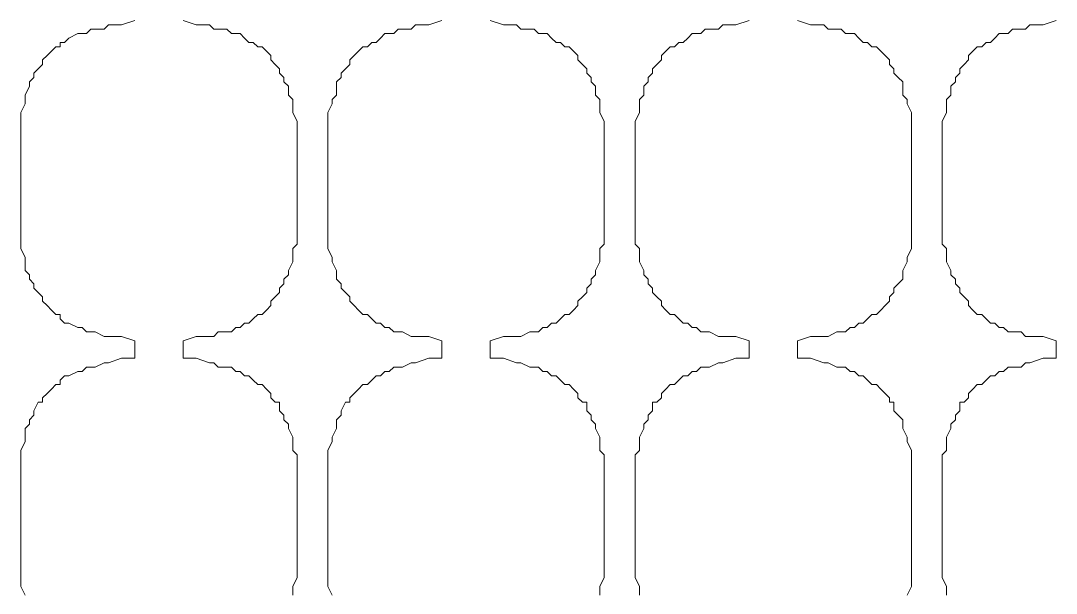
# Model space of a CAD drawing. Extents: x -66030 to 95157, y -13132 to 45879.
# Drawn here: x 21742 to 22664, y 25952 to 26462 of the extents above; entities that cross this region are included whole.
import ezdxf

# ---------------------------------------------------------------- set-up
doc = ezdxf.new("R2010")
doc.units = 0
doc.header["$LTSCALE"] = 100
doc.header["$MEASUREMENT"] = 0
doc.layers.get('0').update_dxf_attribs({"linetype": 'CONTINUOUS'})

msp = doc.modelspace()

# ---------------------------------------------------------------- linework, layer by layer
at = {"lineweight": 0}
for points in [[(21745.88, 25950.21), (21741.98, 25958.02), (21741.98, 25965.83), (21741.98, 25969.74), (21741.98, 25973.65), (21741.98, 26063.48), (21741.98, 26067.39), (21741.98, 26075.2), (21741.98, 26079.11), (21745.88, 26086.92), (21745.88, 26090.83), (21745.88, 26098.64), (21749.79, 26102.54), (21749.79, 26106.45), (21753.69, 26110.36), (21753.69, 26114.26), (21757.6, 26122.07), (21761.51, 26122.07), (21761.51, 26125.98), (21765.41, 26129.89), (21769.32, 26133.79), (21773.22, 26137.7), (21777.13, 26137.7), (21777.13, 26141.6), (21781.04, 26145.51), (21784.94, 26145.51), (21792.75, 26149.41), (21796.66, 26149.41), (21800.57, 26153.32), (21804.47, 26153.32), (21808.38, 26153.32), (21816.19, 26157.23), (21820.1, 26157.23), (21831.81, 26161.13), (21843.53, 26161.13), (21843.53, 26176.76), (21831.81, 26180.66), (21820.1, 26180.66), (21816.19, 26180.66), (21808.38, 26184.57), (21804.47, 26184.57), (21800.57, 26184.57), (21796.66, 26188.47), (21792.75, 26188.47), (21784.94, 26192.38), (21781.04, 26192.38), (21777.13, 26196.29), (21777.13, 26200.19), (21773.22, 26200.19), (21769.32, 26204.1), (21765.41, 26208), (21761.51, 26211.91), (21761.51, 26215.82), (21757.6, 26219.72), (21753.69, 26223.63), (21753.69, 26227.53), (21749.79, 26231.44), (21749.79, 26235.35), (21745.88, 26239.25), (21745.88, 26247.06), (21745.88, 26250.97), (21741.98, 26258.78), (21741.98, 26262.69), (21741.98, 26270.5), (21741.98, 26274.41), (21741.98, 26364.24), (21741.98, 26368.15), (21741.98, 26372.06), (21741.98, 26379.87), (21745.88, 26387.68), (21745.88, 26391.58), (21745.88, 26395.49), (21749.79, 26403.3), (21749.79, 26407.21), (21753.69, 26411.11), (21753.69, 26415.02), (21757.6, 26418.93), (21761.51, 26422.83), (21761.51, 26426.74), (21765.41, 26430.64), (21769.32, 26434.55), (21773.22, 26438.46), (21777.13, 26438.46), (21777.13, 26442.36), (21781.04, 26442.36), (21784.94, 26446.27), (21792.75, 26450.17), (21796.66, 26450.17), (21800.57, 26450.17), (21804.47, 26454.08), (21808.38, 26454.08), (21816.19, 26454.08), (21820.1, 26457.99), (21831.81, 26457.99), (21843.53, 26461.89)], [(21745.88, 25950.21), (21741.98, 25958.02), (21741.98, 25965.83), (21741.98, 25969.74), (21741.98, 25973.65), (21741.98, 26063.48), (21741.98, 26067.39), (21741.98, 26075.2), (21741.98, 26079.11), (21745.88, 26086.92), (21745.88, 26090.83), (21745.88, 26098.64), (21749.79, 26102.54), (21749.79, 26106.45), (21753.69, 26110.36), (21753.69, 26114.26), (21757.6, 26122.07), (21761.51, 26122.07), (21761.51, 26125.98), (21765.41, 26129.89), (21769.32, 26133.79), (21773.22, 26137.7), (21777.13, 26137.7), (21777.13, 26141.6), (21781.04, 26145.51), (21784.94, 26145.51), (21792.75, 26149.41), (21796.66, 26149.41), (21800.57, 26153.32), (21804.47, 26153.32), (21808.38, 26153.32), (21816.19, 26157.23), (21820.1, 26157.23), (21831.81, 26161.13), (21843.53, 26161.13), (21843.53, 26176.76), (21831.81, 26180.66), (21820.1, 26180.66), (21816.19, 26180.66), (21808.38, 26184.57), (21804.47, 26184.57), (21800.57, 26184.57), (21796.66, 26188.47), (21792.75, 26188.47), (21784.94, 26192.38), (21781.04, 26192.38), (21777.13, 26196.29), (21777.13, 26200.19), (21773.22, 26200.19), (21769.32, 26204.1), (21765.41, 26208), (21761.51, 26211.91), (21761.51, 26215.82), (21757.6, 26219.72), (21753.69, 26223.63), (21753.69, 26227.53), (21749.79, 26231.44), (21749.79, 26235.35), (21745.88, 26239.25), (21745.88, 26247.06), (21745.88, 26250.97), (21741.98, 26258.78), (21741.98, 26262.69), (21741.98, 26270.5), (21741.98, 26274.41), (21741.98, 26364.24), (21741.98, 26368.15), (21741.98, 26372.06), (21741.98, 26379.87), (21745.88, 26387.68), (21745.88, 26391.58), (21745.88, 26395.49), (21749.79, 26403.3), (21749.79, 26407.21), (21753.69, 26411.11), (21753.69, 26415.02), (21757.6, 26418.93), (21761.51, 26422.83), (21761.51, 26426.74), (21765.41, 26430.64), (21769.32, 26434.55), (21773.22, 26438.46), (21777.13, 26438.46), (21777.13, 26442.36), (21781.04, 26442.36), (21784.94, 26446.27), (21792.75, 26450.17), (21796.66, 26450.17), (21800.57, 26450.17), (21804.47, 26454.08), (21808.38, 26454.08), (21816.19, 26454.08), (21820.1, 26457.99), (21831.81, 26457.99), (21843.53, 26461.89)], [(21886.5, 26461.89), (21898.21, 26457.99), (21909.93, 26457.99), (21913.84, 26454.08), (21917.74, 26454.08), (21925.56, 26454.08), (21929.46, 26450.17), (21933.37, 26450.17), (21937.27, 26450.17), (21941.18, 26446.27), (21945.09, 26442.36), (21948.99, 26442.36), (21952.9, 26438.46), (21956.8, 26438.46), (21960.71, 26434.55), (21964.62, 26430.64), (21964.62, 26426.74), (21968.52, 26422.83), (21972.43, 26418.93), (21972.43, 26415.02), (21976.33, 26411.11), (21976.33, 26407.21), (21980.24, 26403.3), (21980.24, 26395.49), (21984.15, 26391.58), (21984.15, 26387.68), (21984.15, 26379.87), (21988.05, 26372.06), (21988.05, 26368.15), (21988.05, 26364.24), (21988.05, 26274.41), (21988.05, 26270.5), (21988.05, 26262.69), (21984.15, 26258.78), (21984.15, 26250.97), (21984.15, 26247.06), (21980.24, 26239.25), (21980.24, 26235.35), (21976.33, 26231.44), (21976.33, 26227.53), (21972.43, 26223.63), (21972.43, 26219.72), (21968.52, 26215.82), (21964.62, 26211.91), (21964.62, 26208), (21960.71, 26204.1), (21956.8, 26200.19), (21952.9, 26200.19), (21948.99, 26196.29), (21945.09, 26192.38), (21941.18, 26192.38), (21937.27, 26188.47), (21933.37, 26188.47), (21929.46, 26184.57), (21925.56, 26184.57), (21917.74, 26184.57), (21913.84, 26180.66), (21909.93, 26180.66), (21898.21, 26180.66), (21886.5, 26176.76), (21886.5, 26161.13), (21898.21, 26161.13), (21909.93, 26157.23), (21913.84, 26157.23), (21917.74, 26153.32), (21925.56, 26153.32), (21929.46, 26153.32), (21933.37, 26149.41), (21937.27, 26149.41), (21941.18, 26145.51), (21945.09, 26145.51), (21948.99, 26141.6), (21952.9, 26137.7), (21956.8, 26137.7), (21960.71, 26133.79), (21964.62, 26129.89), (21964.62, 26125.98), (21968.52, 26122.07), (21972.43, 26122.07), (21972.43, 26114.26), (21976.33, 26110.36), (21976.33, 26106.45), (21980.24, 26102.54), (21980.24, 26098.64), (21984.15, 26090.83), (21984.15, 26086.92), (21984.15, 26079.11), (21988.05, 26075.2), (21988.05, 26067.39), (21988.05, 26063.48), (21988.05, 25973.65), (21988.05, 25969.74), (21988.05, 25965.83), (21984.15, 25958.02), (21984.15, 25950.21)], [(21886.5, 26461.89), (21898.21, 26457.99), (21909.93, 26457.99), (21913.84, 26454.08), (21917.74, 26454.08), (21925.56, 26454.08), (21929.46, 26450.17), (21933.37, 26450.17), (21937.27, 26450.17), (21941.18, 26446.27), (21945.09, 26442.36), (21948.99, 26442.36), (21952.9, 26438.46), (21956.8, 26438.46), (21960.71, 26434.55), (21964.62, 26430.64), (21964.62, 26426.74), (21968.52, 26422.83), (21972.43, 26418.93), (21972.43, 26415.02), (21976.33, 26411.11), (21976.33, 26407.21), (21980.24, 26403.3), (21980.24, 26395.49), (21984.15, 26391.58), (21984.15, 26387.68), (21984.15, 26379.87), (21988.05, 26372.06), (21988.05, 26368.15), (21988.05, 26364.24), (21988.05, 26274.41), (21988.05, 26270.5), (21988.05, 26262.69), (21984.15, 26258.78), (21984.15, 26250.97), (21984.15, 26247.06), (21980.24, 26239.25), (21980.24, 26235.35), (21976.33, 26231.44), (21976.33, 26227.53), (21972.43, 26223.63), (21972.43, 26219.72), (21968.52, 26215.82), (21964.62, 26211.91), (21964.62, 26208), (21960.71, 26204.1), (21956.8, 26200.19), (21952.9, 26200.19), (21948.99, 26196.29), (21945.09, 26192.38), (21941.18, 26192.38), (21937.27, 26188.47), (21933.37, 26188.47), (21929.46, 26184.57), (21925.56, 26184.57), (21917.74, 26184.57), (21913.84, 26180.66), (21909.93, 26180.66), (21898.21, 26180.66), (21886.5, 26176.76), (21886.5, 26161.13), (21898.21, 26161.13), (21909.93, 26157.23), (21913.84, 26157.23), (21917.74, 26153.32), (21925.56, 26153.32), (21929.46, 26153.32), (21933.37, 26149.41), (21937.27, 26149.41), (21941.18, 26145.51), (21945.09, 26145.51), (21948.99, 26141.6), (21952.9, 26137.7), (21956.8, 26137.7), (21960.71, 26133.79), (21964.62, 26129.89), (21964.62, 26125.98), (21968.52, 26122.07), (21972.43, 26122.07), (21972.43, 26114.26), (21976.33, 26110.36), (21976.33, 26106.45), (21980.24, 26102.54), (21980.24, 26098.64), (21984.15, 26090.83), (21984.15, 26086.92), (21984.15, 26079.11), (21988.05, 26075.2), (21988.05, 26067.39), (21988.05, 26063.48), (21988.05, 25973.65), (21988.05, 25969.74), (21988.05, 25965.83), (21984.15, 25958.02), (21984.15, 25950.21)], [(22019.3, 25950.21), (22015.39, 25958.02), (22015.39, 25965.83), (22015.39, 25969.74), (22015.39, 25973.65), (22015.39, 26063.48), (22015.39, 26067.39), (22015.39, 26075.2), (22015.39, 26079.11), (22019.3, 26086.92), (22019.3, 26090.83), (22023.21, 26098.64), (22023.21, 26102.54), (22023.21, 26106.45), (22027.11, 26110.36), (22027.11, 26114.26), (22031.02, 26122.07), (22034.92, 26122.07), (22034.92, 26125.98), (22038.83, 26129.89), (22042.74, 26133.79), (22046.64, 26137.7), (22050.55, 26137.7), (22054.45, 26141.6), (22058.36, 26145.51), (22062.27, 26145.51), (22066.17, 26149.41), (22070.08, 26149.41), (22073.98, 26153.32), (22077.89, 26153.32), (22081.8, 26153.32), (22089.61, 26157.23), (22093.51, 26157.23), (22105.23, 26161.13), (22116.95, 26161.13), (22116.95, 26176.76), (22105.23, 26180.66), (22093.51, 26180.66), (22089.61, 26180.66), (22081.8, 26184.57), (22077.89, 26184.57), (22073.98, 26184.57), (22070.08, 26188.47), (22066.17, 26188.47), (22062.27, 26192.38), (22058.36, 26192.38), (22054.45, 26196.29), (22050.55, 26200.19), (22046.64, 26200.19), (22042.74, 26204.1), (22038.83, 26208), (22034.92, 26211.91), (22034.92, 26215.82), (22031.02, 26219.72), (22027.11, 26223.63), (22027.11, 26227.53), (22023.21, 26231.44), (22023.21, 26235.35), (22023.21, 26239.25), (22019.3, 26247.06), (22019.3, 26250.97), (22015.39, 26258.78), (22015.39, 26262.69), (22015.39, 26270.5), (22015.39, 26274.41), (22015.39, 26364.24), (22015.39, 26368.15), (22015.39, 26372.06), (22015.39, 26379.87), (22019.3, 26387.68), (22019.3, 26391.58), (22023.21, 26395.49), (22023.21, 26403.3), (22023.21, 26407.21), (22027.11, 26411.11), (22027.11, 26415.02), (22031.02, 26418.93), (22034.92, 26422.83), (22034.92, 26426.74), (22038.83, 26430.64), (22042.74, 26434.55), (22046.64, 26438.46), (22050.55, 26438.46), (22054.45, 26442.36), (22058.36, 26442.36), (22062.27, 26446.27), (22066.17, 26450.17), (22070.08, 26450.17), (22073.98, 26450.17), (22077.89, 26454.08), (22081.8, 26454.08), (22089.61, 26454.08), (22093.51, 26457.99), (22105.23, 26457.99), (22116.95, 26461.89)], [(22019.3, 25950.21), (22015.39, 25958.02), (22015.39, 25965.83), (22015.39, 25969.74), (22015.39, 25973.65), (22015.39, 26063.48), (22015.39, 26067.39), (22015.39, 26075.2), (22015.39, 26079.11), (22019.3, 26086.92), (22019.3, 26090.83), (22023.21, 26098.64), (22023.21, 26102.54), (22023.21, 26106.45), (22027.11, 26110.36), (22027.11, 26114.26), (22031.02, 26122.07), (22034.92, 26122.07), (22034.92, 26125.98), (22038.83, 26129.89), (22042.74, 26133.79), (22046.64, 26137.7), (22050.55, 26137.7), (22054.45, 26141.6), (22058.36, 26145.51), (22062.27, 26145.51), (22066.17, 26149.41), (22070.08, 26149.41), (22073.98, 26153.32), (22077.89, 26153.32), (22081.8, 26153.32), (22089.61, 26157.23), (22093.51, 26157.23), (22105.23, 26161.13), (22116.95, 26161.13), (22116.95, 26176.76), (22105.23, 26180.66), (22093.51, 26180.66), (22089.61, 26180.66), (22081.8, 26184.57), (22077.89, 26184.57), (22073.98, 26184.57), (22070.08, 26188.47), (22066.17, 26188.47), (22062.27, 26192.38), (22058.36, 26192.38), (22054.45, 26196.29), (22050.55, 26200.19), (22046.64, 26200.19), (22042.74, 26204.1), (22038.83, 26208), (22034.92, 26211.91), (22034.92, 26215.82), (22031.02, 26219.72), (22027.11, 26223.63), (22027.11, 26227.53), (22023.21, 26231.44), (22023.21, 26235.35), (22023.21, 26239.25), (22019.3, 26247.06), (22019.3, 26250.97), (22015.39, 26258.78), (22015.39, 26262.69), (22015.39, 26270.5), (22015.39, 26274.41), (22015.39, 26364.24), (22015.39, 26368.15), (22015.39, 26372.06), (22015.39, 26379.87), (22019.3, 26387.68), (22019.3, 26391.58), (22023.21, 26395.49), (22023.21, 26403.3), (22023.21, 26407.21), (22027.11, 26411.11), (22027.11, 26415.02), (22031.02, 26418.93), (22034.92, 26422.83), (22034.92, 26426.74), (22038.83, 26430.64), (22042.74, 26434.55), (22046.64, 26438.46), (22050.55, 26438.46), (22054.45, 26442.36), (22058.36, 26442.36), (22062.27, 26446.27), (22066.17, 26450.17), (22070.08, 26450.17), (22073.98, 26450.17), (22077.89, 26454.08), (22081.8, 26454.08), (22089.61, 26454.08), (22093.51, 26457.99), (22105.23, 26457.99), (22116.95, 26461.89)], [(22159.91, 26461.89), (22171.63, 26457.99), (22183.35, 26457.99), (22187.26, 26454.08), (22195.07, 26454.08), (22198.97, 26454.08), (22202.88, 26450.17), (22206.79, 26450.17), (22210.69, 26450.17), (22214.6, 26446.27), (22218.5, 26442.36), (22222.41, 26442.36), (22226.32, 26438.46), (22230.22, 26438.46), (22234.13, 26434.55), (22238.03, 26430.64), (22238.03, 26426.74), (22241.94, 26422.83), (22245.85, 26418.93), (22245.85, 26415.02), (22249.75, 26411.11), (22249.75, 26407.21), (22253.66, 26403.3), (22253.66, 26395.49), (22257.56, 26391.58), (22257.56, 26387.68), (22257.56, 26379.87), (22261.47, 26372.06), (22261.47, 26368.15), (22261.47, 26364.24), (22261.47, 26274.41), (22261.47, 26270.5), (22261.47, 26262.69), (22257.56, 26258.78), (22257.56, 26250.97), (22257.56, 26247.06), (22253.66, 26239.25), (22253.66, 26235.35), (22249.75, 26231.44), (22249.75, 26227.53), (22245.85, 26223.63), (22245.85, 26219.72), (22241.94, 26215.82), (22238.03, 26211.91), (22238.03, 26208), (22234.13, 26204.1), (22230.22, 26200.19), (22226.32, 26200.19), (22222.41, 26196.29), (22218.5, 26192.38), (22214.6, 26192.38), (22210.69, 26188.47), (22206.79, 26188.47), (22202.88, 26184.57), (22198.97, 26184.57), (22195.07, 26184.57), (22187.26, 26180.66), (22183.35, 26180.66), (22171.63, 26180.66), (22159.91, 26176.76), (22159.91, 26161.13), (22171.63, 26161.13), (22183.35, 26157.23), (22187.26, 26157.23), (22195.07, 26153.32), (22198.97, 26153.32), (22202.88, 26153.32), (22206.79, 26149.41), (22210.69, 26149.41), (22214.6, 26145.51), (22218.5, 26145.51), (22222.41, 26141.6), (22226.32, 26137.7), (22230.22, 26137.7), (22234.13, 26133.79), (22238.03, 26129.89), (22238.03, 26125.98), (22241.94, 26122.07), (22245.85, 26122.07), (22245.85, 26114.26), (22249.75, 26110.36), (22249.75, 26106.45), (22253.66, 26102.54), (22253.66, 26098.64), (22257.56, 26090.83), (22257.56, 26086.92), (22257.56, 26079.11), (22261.47, 26075.2), (22261.47, 26067.39), (22261.47, 26063.48), (22261.47, 25973.65), (22261.47, 25969.74), (22261.47, 25965.83), (22257.56, 25958.02), (22257.56, 25950.21)], [(22159.91, 26461.89), (22171.63, 26457.99), (22183.35, 26457.99), (22187.26, 26454.08), (22195.07, 26454.08), (22198.97, 26454.08), (22202.88, 26450.17), (22206.79, 26450.17), (22210.69, 26450.17), (22214.6, 26446.27), (22218.5, 26442.36), (22222.41, 26442.36), (22226.32, 26438.46), (22230.22, 26438.46), (22234.13, 26434.55), (22238.03, 26430.64), (22238.03, 26426.74), (22241.94, 26422.83), (22245.85, 26418.93), (22245.85, 26415.02), (22249.75, 26411.11), (22249.75, 26407.21), (22253.66, 26403.3), (22253.66, 26395.49), (22257.56, 26391.58), (22257.56, 26387.68), (22257.56, 26379.87), (22261.47, 26372.06), (22261.47, 26368.15), (22261.47, 26364.24), (22261.47, 26274.41), (22261.47, 26270.5), (22261.47, 26262.69), (22257.56, 26258.78), (22257.56, 26250.97), (22257.56, 26247.06), (22253.66, 26239.25), (22253.66, 26235.35), (22249.75, 26231.44), (22249.75, 26227.53), (22245.85, 26223.63), (22245.85, 26219.72), (22241.94, 26215.82), (22238.03, 26211.91), (22238.03, 26208), (22234.13, 26204.1), (22230.22, 26200.19), (22226.32, 26200.19), (22222.41, 26196.29), (22218.5, 26192.38), (22214.6, 26192.38), (22210.69, 26188.47), (22206.79, 26188.47), (22202.88, 26184.57), (22198.97, 26184.57), (22195.07, 26184.57), (22187.26, 26180.66), (22183.35, 26180.66), (22171.63, 26180.66), (22159.91, 26176.76), (22159.91, 26161.13), (22171.63, 26161.13), (22183.35, 26157.23), (22187.26, 26157.23), (22195.07, 26153.32), (22198.97, 26153.32), (22202.88, 26153.32), (22206.79, 26149.41), (22210.69, 26149.41), (22214.6, 26145.51), (22218.5, 26145.51), (22222.41, 26141.6), (22226.32, 26137.7), (22230.22, 26137.7), (22234.13, 26133.79), (22238.03, 26129.89), (22238.03, 26125.98), (22241.94, 26122.07), (22245.85, 26122.07), (22245.85, 26114.26), (22249.75, 26110.36), (22249.75, 26106.45), (22253.66, 26102.54), (22253.66, 26098.64), (22257.56, 26090.83), (22257.56, 26086.92), (22257.56, 26079.11), (22261.47, 26075.2), (22261.47, 26067.39), (22261.47, 26063.48), (22261.47, 25973.65), (22261.47, 25969.74), (22261.47, 25965.83), (22257.56, 25958.02), (22257.56, 25950.21)], [(22292.72, 25950.21), (22292.72, 25958.02), (22288.81, 25965.83), (22288.81, 25969.74), (22288.81, 25973.65), (22288.81, 26063.48), (22288.81, 26067.39), (22288.81, 26075.2), (22292.72, 26079.11), (22292.72, 26086.92), (22292.72, 26090.83), (22296.62, 26098.64), (22296.62, 26102.54), (22300.53, 26106.45), (22300.53, 26110.36), (22304.44, 26114.26), (22304.44, 26122.07), (22308.34, 26122.07), (22312.25, 26125.98), (22312.25, 26129.89), (22316.15, 26133.79), (22320.06, 26137.7), (22323.97, 26137.7), (22327.87, 26141.6), (22331.78, 26145.51), (22335.68, 26145.51), (22339.59, 26149.41), (22343.49, 26149.41), (22347.4, 26153.32), (22351.31, 26153.32), (22355.21, 26153.32), (22363.02, 26157.23), (22366.93, 26157.23), (22378.65, 26161.13), (22390.37, 26161.13), (22390.37, 26176.76), (22378.65, 26180.66), (22366.93, 26180.66), (22363.02, 26180.66), (22355.21, 26184.57), (22351.31, 26184.57), (22347.4, 26184.57), (22343.49, 26188.47), (22339.59, 26188.47), (22335.68, 26192.38), (22331.78, 26192.38), (22327.87, 26196.29), (22323.97, 26200.19), (22320.06, 26200.19), (22316.15, 26204.1), (22312.25, 26208), (22312.25, 26211.91), (22308.34, 26215.82), (22304.44, 26219.72), (22304.44, 26223.63), (22300.53, 26227.53), (22300.53, 26231.44), (22296.62, 26235.35), (22296.62, 26239.25), (22292.72, 26247.06), (22292.72, 26250.97), (22292.72, 26258.78), (22288.81, 26262.69), (22288.81, 26270.5), (22288.81, 26274.41), (22288.81, 26364.24), (22288.81, 26368.15), (22288.81, 26372.06), (22292.72, 26379.87), (22292.72, 26387.68), (22292.72, 26391.58), (22296.62, 26395.49), (22296.62, 26403.3), (22300.53, 26407.21), (22300.53, 26411.11), (22304.44, 26415.02), (22304.44, 26418.93), (22308.34, 26422.83), (22312.25, 26426.74), (22312.25, 26430.64), (22316.15, 26434.55), (22320.06, 26438.46), (22323.97, 26438.46), (22327.87, 26442.36), (22331.78, 26442.36), (22335.68, 26446.27), (22339.59, 26450.17), (22343.49, 26450.17), (22347.4, 26450.17), (22351.31, 26454.08), (22355.21, 26454.08), (22363.02, 26454.08), (22366.93, 26457.99), (22378.65, 26457.99), (22390.37, 26461.89)], [(22292.72, 25950.21), (22292.72, 25958.02), (22288.81, 25965.83), (22288.81, 25969.74), (22288.81, 25973.65), (22288.81, 26063.48), (22288.81, 26067.39), (22288.81, 26075.2), (22292.72, 26079.11), (22292.72, 26086.92), (22292.72, 26090.83), (22296.62, 26098.64), (22296.62, 26102.54), (22300.53, 26106.45), (22300.53, 26110.36), (22304.44, 26114.26), (22304.44, 26122.07), (22308.34, 26122.07), (22312.25, 26125.98), (22312.25, 26129.89), (22316.15, 26133.79), (22320.06, 26137.7), (22323.97, 26137.7), (22327.87, 26141.6), (22331.78, 26145.51), (22335.68, 26145.51), (22339.59, 26149.41), (22343.49, 26149.41), (22347.4, 26153.32), (22351.31, 26153.32), (22355.21, 26153.32), (22363.02, 26157.23), (22366.93, 26157.23), (22378.65, 26161.13), (22390.37, 26161.13), (22390.37, 26176.76), (22378.65, 26180.66), (22366.93, 26180.66), (22363.02, 26180.66), (22355.21, 26184.57), (22351.31, 26184.57), (22347.4, 26184.57), (22343.49, 26188.47), (22339.59, 26188.47), (22335.68, 26192.38), (22331.78, 26192.38), (22327.87, 26196.29), (22323.97, 26200.19), (22320.06, 26200.19), (22316.15, 26204.1), (22312.25, 26208), (22312.25, 26211.91), (22308.34, 26215.82), (22304.44, 26219.72), (22304.44, 26223.63), (22300.53, 26227.53), (22300.53, 26231.44), (22296.62, 26235.35), (22296.62, 26239.25), (22292.72, 26247.06), (22292.72, 26250.97), (22292.72, 26258.78), (22288.81, 26262.69), (22288.81, 26270.5), (22288.81, 26274.41), (22288.81, 26364.24), (22288.81, 26368.15), (22288.81, 26372.06), (22292.72, 26379.87), (22292.72, 26387.68), (22292.72, 26391.58), (22296.62, 26395.49), (22296.62, 26403.3), (22300.53, 26407.21), (22300.53, 26411.11), (22304.44, 26415.02), (22304.44, 26418.93), (22308.34, 26422.83), (22312.25, 26426.74), (22312.25, 26430.64), (22316.15, 26434.55), (22320.06, 26438.46), (22323.97, 26438.46), (22327.87, 26442.36), (22331.78, 26442.36), (22335.68, 26446.27), (22339.59, 26450.17), (22343.49, 26450.17), (22347.4, 26450.17), (22351.31, 26454.08), (22355.21, 26454.08), (22363.02, 26454.08), (22366.93, 26457.99), (22378.65, 26457.99), (22390.37, 26461.89)], [(22433.33, 26461.89), (22445.05, 26457.99), (22456.77, 26457.99), (22460.67, 26454.08), (22468.49, 26454.08), (22472.39, 26454.08), (22476.3, 26450.17), (22480.2, 26450.17), (22484.11, 26450.17), (22488.02, 26446.27), (22491.92, 26442.36), (22495.83, 26442.36), (22499.73, 26438.46), (22503.64, 26438.46), (22507.55, 26434.55), (22511.45, 26430.64), (22515.36, 26426.74), (22515.36, 26422.83), (22519.26, 26418.93), (22519.26, 26415.02), (22523.17, 26411.11), (22527.08, 26407.21), (22527.08, 26403.3), (22527.08, 26395.49), (22530.98, 26391.58), (22530.98, 26387.68), (22534.89, 26379.87), (22534.89, 26372.06), (22534.89, 26368.15), (22534.89, 26364.24), (22534.89, 26274.41), (22534.89, 26270.5), (22534.89, 26262.69), (22534.89, 26258.78), (22530.98, 26250.97), (22530.98, 26247.06), (22527.08, 26239.25), (22527.08, 26235.35), (22527.08, 26231.44), (22523.17, 26227.53), (22519.26, 26223.63), (22519.26, 26219.72), (22515.36, 26215.82), (22515.36, 26211.91), (22511.45, 26208), (22507.55, 26204.1), (22503.64, 26200.19), (22499.73, 26200.19), (22495.83, 26196.29), (22491.92, 26192.38), (22488.02, 26192.38), (22484.11, 26188.47), (22480.2, 26188.47), (22476.3, 26184.57), (22472.39, 26184.57), (22468.49, 26184.57), (22460.67, 26180.66), (22456.77, 26180.66), (22445.05, 26180.66), (22433.33, 26176.76), (22433.33, 26161.13), (22445.05, 26161.13), (22456.77, 26157.23), (22460.67, 26157.23), (22468.49, 26153.32), (22472.39, 26153.32), (22476.3, 26153.32), (22480.2, 26149.41), (22484.11, 26149.41), (22488.02, 26145.51), (22491.92, 26145.51), (22495.83, 26141.6), (22499.73, 26137.7), (22503.64, 26137.7), (22507.55, 26133.79), (22511.45, 26129.89), (22515.36, 26125.98), (22515.36, 26122.07), (22519.26, 26122.07), (22519.26, 26114.26), (22523.17, 26110.36), (22527.08, 26106.45), (22527.08, 26102.54), (22527.08, 26098.64), (22530.98, 26090.83), (22530.98, 26086.92), (22534.89, 26079.11), (22534.89, 26075.2), (22534.89, 26067.39), (22534.89, 26063.48), (22534.89, 25973.65), (22534.89, 25969.74), (22534.89, 25965.83), (22534.89, 25958.02), (22530.98, 25950.21)], [(22433.33, 26461.89), (22445.05, 26457.99), (22456.77, 26457.99), (22460.67, 26454.08), (22468.49, 26454.08), (22472.39, 26454.08), (22476.3, 26450.17), (22480.2, 26450.17), (22484.11, 26450.17), (22488.02, 26446.27), (22491.92, 26442.36), (22495.83, 26442.36), (22499.73, 26438.46), (22503.64, 26438.46), (22507.55, 26434.55), (22511.45, 26430.64), (22515.36, 26426.74), (22515.36, 26422.83), (22519.26, 26418.93), (22519.26, 26415.02), (22523.17, 26411.11), (22527.08, 26407.21), (22527.08, 26403.3), (22527.08, 26395.49), (22530.98, 26391.58), (22530.98, 26387.68), (22534.89, 26379.87), (22534.89, 26372.06), (22534.89, 26368.15), (22534.89, 26364.24), (22534.89, 26274.41), (22534.89, 26270.5), (22534.89, 26262.69), (22534.89, 26258.78), (22530.98, 26250.97), (22530.98, 26247.06), (22527.08, 26239.25), (22527.08, 26235.35), (22527.08, 26231.44), (22523.17, 26227.53), (22519.26, 26223.63), (22519.26, 26219.72), (22515.36, 26215.82), (22515.36, 26211.91), (22511.45, 26208), (22507.55, 26204.1), (22503.64, 26200.19), (22499.73, 26200.19), (22495.83, 26196.29), (22491.92, 26192.38), (22488.02, 26192.38), (22484.11, 26188.47), (22480.2, 26188.47), (22476.3, 26184.57), (22472.39, 26184.57), (22468.49, 26184.57), (22460.67, 26180.66), (22456.77, 26180.66), (22445.05, 26180.66), (22433.33, 26176.76), (22433.33, 26161.13), (22445.05, 26161.13), (22456.77, 26157.23), (22460.67, 26157.23), (22468.49, 26153.32), (22472.39, 26153.32), (22476.3, 26153.32), (22480.2, 26149.41), (22484.11, 26149.41), (22488.02, 26145.51), (22491.92, 26145.51), (22495.83, 26141.6), (22499.73, 26137.7), (22503.64, 26137.7), (22507.55, 26133.79), (22511.45, 26129.89), (22515.36, 26125.98), (22515.36, 26122.07), (22519.26, 26122.07), (22519.26, 26114.26), (22523.17, 26110.36), (22527.08, 26106.45), (22527.08, 26102.54), (22527.08, 26098.64), (22530.98, 26090.83), (22530.98, 26086.92), (22534.89, 26079.11), (22534.89, 26075.2), (22534.89, 26067.39), (22534.89, 26063.48), (22534.89, 25973.65), (22534.89, 25969.74), (22534.89, 25965.83), (22534.89, 25958.02), (22530.98, 25950.21)], [(22566.14, 25950.21), (22566.14, 25958.02), (22562.23, 25965.83), (22562.23, 25969.74), (22562.23, 25973.65), (22562.23, 26063.48), (22562.23, 26067.39), (22562.23, 26075.2), (22566.14, 26079.11), (22566.14, 26086.92), (22566.14, 26090.83), (22570.04, 26098.64), (22570.04, 26102.54), (22573.95, 26106.45), (22573.95, 26110.36), (22577.85, 26114.26), (22577.85, 26122.07), (22581.76, 26122.07), (22585.66, 26125.98), (22585.66, 26129.89), (22589.57, 26133.79), (22593.48, 26137.7), (22597.38, 26137.7), (22601.29, 26141.6), (22605.19, 26145.51), (22609.1, 26145.51), (22613.01, 26149.41), (22616.91, 26149.41), (22620.82, 26153.32), (22624.72, 26153.32), (22632.54, 26153.32), (22636.44, 26157.23), (22640.35, 26157.23), (22652.07, 26161.13), (22663.78, 26161.13), (22663.78, 26176.76), (22652.07, 26180.66), (22640.35, 26180.66), (22636.44, 26180.66), (22632.54, 26184.57), (22624.72, 26184.57), (22620.82, 26184.57), (22616.91, 26188.47), (22613.01, 26188.47), (22609.1, 26192.38), (22605.19, 26192.38), (22601.29, 26196.29), (22597.38, 26200.19), (22593.48, 26200.19), (22589.57, 26204.1), (22585.66, 26208), (22585.66, 26211.91), (22581.76, 26215.82), (22577.85, 26219.72), (22577.85, 26223.63), (22573.95, 26227.53), (22573.95, 26231.44), (22570.04, 26235.35), (22570.04, 26239.25), (22566.14, 26247.06), (22566.14, 26250.97), (22566.14, 26258.78), (22562.23, 26262.69), (22562.23, 26270.5), (22562.23, 26274.41), (22562.23, 26364.24), (22562.23, 26368.15), (22562.23, 26372.06), (22566.14, 26379.87), (22566.14, 26387.68), (22566.14, 26391.58), (22570.04, 26395.49), (22570.04, 26403.3), (22573.95, 26407.21), (22573.95, 26411.11), (22577.85, 26415.02), (22577.85, 26418.93), (22581.76, 26422.83), (22585.66, 26426.74), (22585.66, 26430.64), (22589.57, 26434.55), (22593.48, 26438.46), (22597.38, 26438.46), (22601.29, 26442.36), (22605.19, 26442.36), (22609.1, 26446.27), (22613.01, 26450.17), (22616.91, 26450.17), (22620.82, 26450.17), (22624.72, 26454.08), (22632.54, 26454.08), (22636.44, 26454.08), (22640.35, 26457.99), (22652.07, 26457.99), (22663.78, 26461.89)], [(22566.14, 25950.21), (22566.14, 25958.02), (22562.23, 25965.83), (22562.23, 25969.74), (22562.23, 25973.65), (22562.23, 26063.48), (22562.23, 26067.39), (22562.23, 26075.2), (22566.14, 26079.11), (22566.14, 26086.92), (22566.14, 26090.83), (22570.04, 26098.64), (22570.04, 26102.54), (22573.95, 26106.45), (22573.95, 26110.36), (22577.85, 26114.26), (22577.85, 26122.07), (22581.76, 26122.07), (22585.66, 26125.98), (22585.66, 26129.89), (22589.57, 26133.79), (22593.48, 26137.7), (22597.38, 26137.7), (22601.29, 26141.6), (22605.19, 26145.51), (22609.1, 26145.51), (22613.01, 26149.41), (22616.91, 26149.41), (22620.82, 26153.32), (22624.72, 26153.32), (22632.54, 26153.32), (22636.44, 26157.23), (22640.35, 26157.23), (22652.07, 26161.13), (22663.78, 26161.13), (22663.78, 26176.76), (22652.07, 26180.66), (22640.35, 26180.66), (22636.44, 26180.66), (22632.54, 26184.57), (22624.72, 26184.57), (22620.82, 26184.57), (22616.91, 26188.47), (22613.01, 26188.47), (22609.1, 26192.38), (22605.19, 26192.38), (22601.29, 26196.29), (22597.38, 26200.19), (22593.48, 26200.19), (22589.57, 26204.1), (22585.66, 26208), (22585.66, 26211.91), (22581.76, 26215.82), (22577.85, 26219.72), (22577.85, 26223.63), (22573.95, 26227.53), (22573.95, 26231.44), (22570.04, 26235.35), (22570.04, 26239.25), (22566.14, 26247.06), (22566.14, 26250.97), (22566.14, 26258.78), (22562.23, 26262.69), (22562.23, 26270.5), (22562.23, 26274.41), (22562.23, 26364.24), (22562.23, 26368.15), (22562.23, 26372.06), (22566.14, 26379.87), (22566.14, 26387.68), (22566.14, 26391.58), (22570.04, 26395.49), (22570.04, 26403.3), (22573.95, 26407.21), (22573.95, 26411.11), (22577.85, 26415.02), (22577.85, 26418.93), (22581.76, 26422.83), (22585.66, 26426.74), (22585.66, 26430.64), (22589.57, 26434.55), (22593.48, 26438.46), (22597.38, 26438.46), (22601.29, 26442.36), (22605.19, 26442.36), (22609.1, 26446.27), (22613.01, 26450.17), (22616.91, 26450.17), (22620.82, 26450.17), (22624.72, 26454.08), (22632.54, 26454.08), (22636.44, 26454.08), (22640.35, 26457.99), (22652.07, 26457.99), (22663.78, 26461.89)]]:
    msp.add_lwpolyline(points, dxfattribs=at)

doc.saveas('drawing.dxf')
